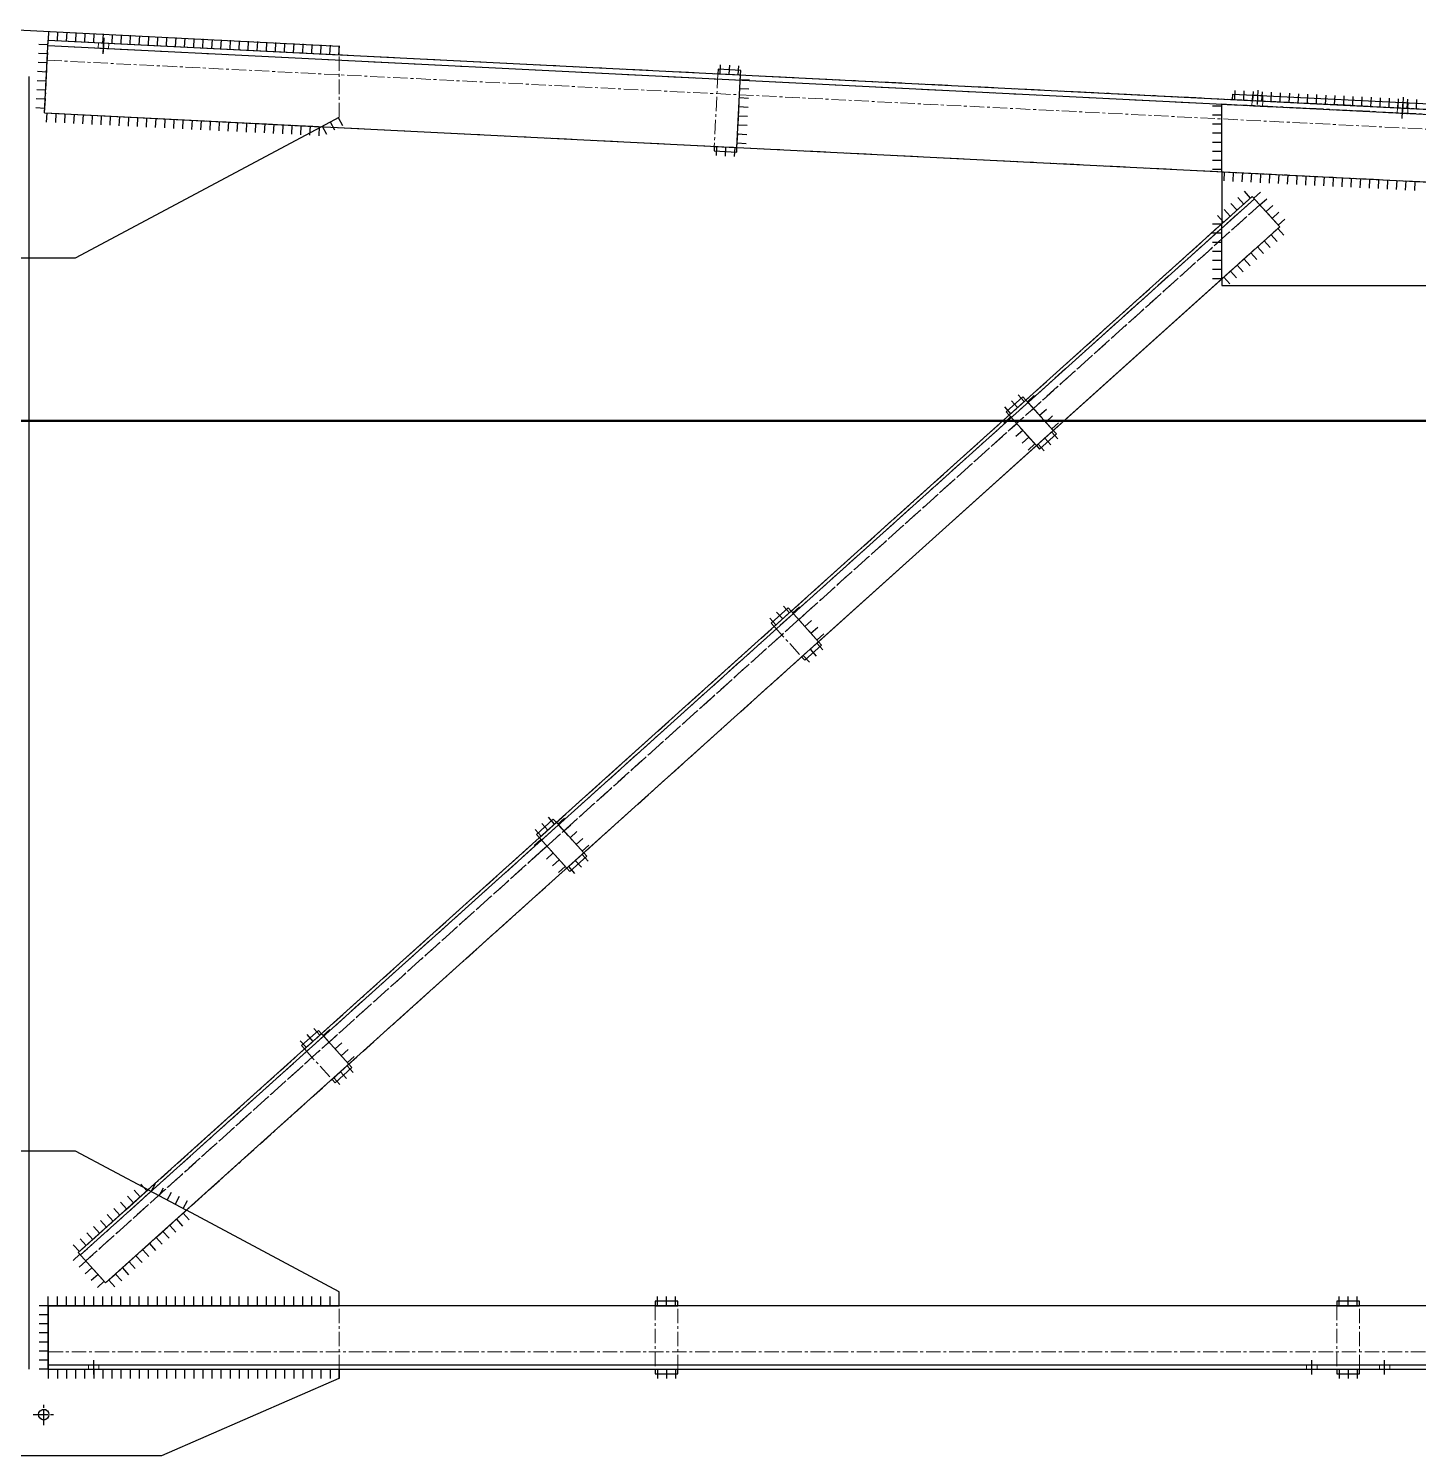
# Model space of a CAD drawing. Header units: millimetres. Extents: x -345369 to 252202, y 74562 to 424723.
# Drawn here: x -5311 to -2253, y 316305 to 319446 of the extents above; entities that cross this region are included whole.
import ezdxf

# ---------------------------------------------------------------- set-up
doc = ezdxf.new("R2010")
doc.units = ezdxf.units.MM
doc.linetypes.add('CENTER', pattern=[50.8, 31.75, -6.35, 6.35, -6.35])
doc.layers.add('Rbcs_EX_Axes', color=7, linetype='Continuous')
doc.layers.add('Rbcs_EX_Profile', color=7, linetype='Continuous')
doc.layers.add('тонкая0.09', color=7, linetype='Continuous', lineweight=9)

msp = doc.modelspace()

# ---------------------------------------------------------------- hatches: boundary and pattern name
at = {"layer": 'Rbcs_EX_Profile'}
msp.add_hatch(color=256, dxfattribs=at).paths.add_polyline_path([(-2662.048512, 319289.421452), (-2666.043522, 319289.621202), (-2661.848762, 319293.416461)], flags=0)

# ---------------------------------------------------------------- linework, layer by layer
at = {"color": 164}
msp.add_line((-5309.184472, 316494.534766), (-5309.184472, 319339.800423), dxfattribs=at)
at = {"layer": 'Rbcs_EX_Axes', "color": 1, "linetype": 'CENTER'}
for p, q in [((-5146.736286, 319390.126461), (-5144.988467, 319425.082826)), ((-5144.988467, 319425.082826), (-5146.736284, 319390.126484)), ((-2605.943599, 319310.145576), (-2607.691416, 319275.18923)), ((-2605.943599, 319310.145576), (-2607.691416, 319275.18923)), ((-2288.68992, 319247.224161), (-2286.942103, 319282.180497)), ((-2288.68992, 319247.224161), (-2286.942103, 319282.180497)), ((-2286.342853, 319294.165499), (-2288.090668, 319259.209193)), ((-5167.41161, 316483.034766), (-5167.41161, 316516.034766)), ((-5167.411565, 316483.034766), (-5167.411565, 316516.034766)), ((-2487.41161, 316483.034766), (-2487.41161, 316516.034766)), ((-2487.41161, 316483.034766), (-2487.41161, 316516.034766)), ((-2327.41161, 316483.034766), (-2327.41161, 316516.034766)), ((-2327.41161, 316483.034766), (-2327.41161, 316516.034766)), ((-5300.41161, 316394.934766), (-5254.41161, 316394.934766)), ((-5277.41161, 316371.934766), (-5277.41161, 316417.934766))]:
    msp.add_line(p, q, dxfattribs=at)
at = {"layer": 'Rbcs_EX_Axes', "color": 1, "linetype": 'CENTER', "lineweight": 9}
for p, q in [((-5269.555802, 319375.841975), (6286.008758, 318798.063747)), ((-2601.876677, 319057.716205), (-5184.823835, 316733.063763)), ((-5184.823835, 316733.063763), (-2601.876677, 319057.716205)), ((6347.58839, 316532.734766), (-5267.41161, 316532.734766))]:
    msp.add_line(p, q, dxfattribs=at)
at = {"layer": 'Rbcs_EX_Profile'}
for p, q in [((-4627.411658, 319406.155122), (-5402.411577, 319445.561893)), ((-5266.988324, 319419.668442), (-5265.989572, 319439.643489)), ((-5247.013277, 319418.66969), (-5246.014525, 319438.644737)), ((-5227.03823, 319417.670937), (-5226.039478, 319437.645984)), ((-5207.063184, 319416.672185), (-5206.064431, 319436.647232)), ((-5187.088137, 319415.673433), (-5186.089384, 319435.64848)), ((-5167.11309, 319414.67468), (-5166.114338, 319434.649727)), ((-5147.138043, 319413.675928), (-5146.139291, 319433.650975)), ((-5267.862917, 319409.69968), (-5287.837964, 319410.698432)), ((-5275.353563, 319259.886829), (-5267.363541, 319419.687202)), ((-5275.35356, 319259.886829), (-5267.363541, 319419.687203)), ((6287.601773, 318829.924009), (-5267.962795, 319407.702107)), ((-5267.363541, 319419.687203), (-4627.41161, 319387.689606)), ((-5267.363541, 319419.687198), (6288.201016, 318841.908975)), ((-5127.162996, 319412.677176), (-5126.164244, 319432.652223)), ((-5107.18795, 319411.678423), (-5106.189197, 319431.65347)), ((-5087.212903, 319410.679671), (-5086.214151, 319430.654718)), ((-5067.237856, 319409.680919), (-5066.239104, 319429.655966)), ((-5047.262809, 319408.682166), (-5046.264057, 319428.657213)), ((-5027.287763, 319407.683414), (-5026.28901, 319427.658461)), ((-5007.312716, 319406.684662), (-5006.313963, 319426.659708)), ((-4987.337669, 319405.685909), (-4986.338917, 319425.660956)), ((-4967.362622, 319404.687157), (-4966.36387, 319424.662204)), ((-4947.387575, 319403.688405), (-4946.388823, 319423.663451)), ((-4927.412529, 319402.689652), (-4926.413776, 319422.664699)), ((-4907.437482, 319401.6909), (-4906.43873, 319421.665947)), ((-4887.462435, 319400.692148), (-4886.463683, 319420.667194)), ((-4867.487388, 319399.693395), (-4866.488636, 319419.668442)), ((-4847.512342, 319398.694643), (-4846.513589, 319418.66969)), ((-4827.537295, 319397.695891), (-4826.538542, 319417.670937)), ((-4807.562248, 319396.697138), (-4806.563496, 319416.672185)), ((-4787.587201, 319395.698386), (-4786.588449, 319415.673433)), ((-4767.612154, 319394.699634), (-4766.613402, 319414.67468)), ((-4747.637108, 319393.700881), (-4746.638355, 319413.675928)), ((-4727.662061, 319392.702129), (-4726.663309, 319412.677176)), ((-4707.687014, 319391.703377), (-4706.688262, 319411.678423)), ((-4687.711967, 319390.704624), (-4686.713215, 319410.679671)), ((-4667.736921, 319389.705872), (-4666.738168, 319409.680919)), ((-4647.761874, 319388.70712), (-4646.763121, 319408.682166)), ((-4627.786827, 319387.708367), (-4626.788075, 319407.683414)), ((-4627.411658, 319387.689608), (-4627.411658, 319406.155122)), ((-5269.860422, 319369.749586), (-5289.835469, 319370.748338)), ((-5268.86167, 319389.724633), (-5288.836716, 319390.723385)), ((-5270.859174, 319349.774539), (-5290.834221, 319350.773292)), ((-3793.704465, 319356.016733), (-3794.203841, 319346.029217)), ((-3794.203841, 319346.029218), (-3744.266224, 319343.532337)), ((-3743.766851, 319353.519852), (-3793.704465, 319356.016733)), ((-3789.210079, 319345.77953), (-3788.211327, 319365.754577)), ((-3769.235033, 319344.780778), (-3768.23628, 319364.755824)), ((-3752.256243, 319183.731963), (-3744.266224, 319343.532337)), ((-3749.259986, 319343.782025), (-3748.261234, 319363.757072)), ((-3744.266224, 319343.532339), (-3743.766851, 319353.519852)), ((-5272.856679, 319309.824446), (-5292.831726, 319310.823198)), ((-5271.857927, 319329.799492), (-5291.832973, 319330.798245)), ((-3745.764353, 319313.569767), (-3725.789306, 319312.571015)), ((-3744.7656, 319333.544814), (-3724.790554, 319332.546061)), ((-2657.054751, 319289.171763), (-2656.055998, 319309.14681)), ((-2637.079704, 319288.173011), (-2636.080952, 319308.148058)), ((-5273.855431, 319289.849399), (-5293.830478, 319290.848151)), ((-3746.763105, 319293.59472), (-3726.788058, 319292.595968)), ((-2685.675034, 319130.402902), (-2685.675034, 319279.689161)), ((-2662.048512, 319289.421452), (-2152.68482, 319263.953267)), ((-2662.048483, 319289.42145), (-2661.44924, 319301.406478)), ((-2661.44924, 319301.406478), (-2152.085594, 319275.938295)), ((-2617.104657, 319287.174259), (-2616.105905, 319307.149306)), ((-2597.12961, 319286.175506), (-2596.130858, 319306.150553)), ((-2577.154564, 319285.176754), (-2576.155811, 319305.151801)), ((-2557.179517, 319284.178002), (-2556.180764, 319304.153049)), ((-2537.20447, 319283.179249), (-2536.205718, 319303.154296)), ((-2517.229423, 319282.180497), (-2516.230671, 319302.155544)), ((-2497.254377, 319281.181745), (-2496.255624, 319301.156792)), ((-2477.27933, 319280.182992), (-2476.280577, 319300.158039)), ((-2457.304283, 319279.18424), (-2456.305531, 319299.159287)), ((-2437.329236, 319278.185488), (-2436.330484, 319298.160535)), ((-2417.354189, 319277.186735), (-2416.355437, 319297.161782)), ((-2397.379143, 319276.187983), (-2396.38039, 319296.16303)), ((-2377.404096, 319275.189231), (-2376.405343, 319295.164277)), ((-2357.429049, 319274.190478), (-2356.430297, 319294.165525)), ((-2337.454002, 319273.191726), (-2336.45525, 319293.166773)), ((-2317.478956, 319272.192974), (-2316.480203, 319292.16802)), ((-2297.503909, 319271.194221), (-2296.505156, 319291.169268)), ((-2277.528862, 319270.195469), (-2276.53011, 319290.170516)), ((-2257.553815, 319269.196717), (-2256.555063, 319289.171763)), ((-5274.854184, 319269.874352), (-5294.82923, 319270.873104)), ((-5275.353563, 319259.886829), (596.588416, 318966.289728)), ((-5275.35356, 319259.886829), (-4666.839692, 319229.461135)), ((-5270.722328, 319259.655267), (-5271.72108, 319239.68022)), ((-5250.747281, 319258.656515), (-5251.746033, 319238.681468)), ((-5230.772234, 319257.657762), (-5231.770986, 319237.682716)), ((-5210.797187, 319256.65901), (-5211.79594, 319236.683963)), ((-5190.822141, 319255.660258), (-5191.820893, 319235.685211)), ((-5170.847094, 319254.661505), (-5171.845846, 319234.686459)), ((-5150.872047, 319253.662753), (-5151.870799, 319233.687706)), ((-5130.897, 319252.664001), (-5131.895753, 319232.688954)), ((-5110.921953, 319251.665248), (-5111.920706, 319231.690202)), ((-5090.946907, 319250.666496), (-5091.945659, 319230.691449)), ((-5070.97186, 319249.667744), (-5071.970612, 319229.692697)), ((-5050.996813, 319248.668991), (-5051.995565, 319228.693945)), ((-5031.021766, 319247.670239), (-5032.020519, 319227.695192)), ((-5011.04672, 319246.671487), (-5012.045472, 319226.69644)), ((-4991.071673, 319245.672734), (-4992.070425, 319225.697688)), ((-4666.839692, 319229.461135), (-4627.41161, 319250.534766)), ((-4629.487018, 319249.425496), (-4620.059472, 319231.786863)), ((-3748.76061, 319253.644627), (-3728.785563, 319252.645874)), ((-3747.761857, 319273.619673), (-3727.786811, 319272.620921)), ((-2685.675034, 319275.046032), (-2705.675034, 319275.046032)), ((-2685.675034, 319255.046032), (-2705.675034, 319255.046032)), ((-5207.411597, 318940.534796), (-4666.839727, 319229.461137)), ((-4971.096626, 319244.673982), (-4972.095378, 319224.698935)), ((-4951.121579, 319243.67523), (-4952.120332, 319223.700183)), ((-4931.146532, 319242.676477), (-4932.145285, 319222.701431)), ((-4911.171486, 319241.677725), (-4912.170238, 319221.702678)), ((-4891.196439, 319240.678973), (-4892.195191, 319220.703926)), ((-4871.221392, 319239.68022), (-4872.220144, 319219.705174)), ((-4851.246345, 319238.681468), (-4852.245098, 319218.706421)), ((-4831.271299, 319237.682716), (-4832.270051, 319217.707669)), ((-4811.296252, 319236.683963), (-4812.295004, 319216.708917)), ((-4791.321205, 319235.685211), (-4792.319957, 319215.710164)), ((-4771.346158, 319234.686459), (-4772.344911, 319214.711412)), ((-4751.371111, 319233.687706), (-4752.369864, 319213.71266)), ((-4731.396065, 319232.688954), (-4732.394817, 319212.713907)), ((-4711.421018, 319231.690202), (-4712.41977, 319211.715155)), ((-4691.445971, 319230.691449), (-4692.444723, 319210.716403)), ((-4671.470924, 319229.692697), (-4672.469677, 319209.71765)), ((-4664.764284, 319230.570405), (-4655.336739, 319212.931772)), ((-4647.125651, 319239.997951), (-4637.698106, 319222.359317)), ((-3750.758114, 319213.694533), (-3730.783068, 319212.695781)), ((-3749.759362, 319233.66958), (-3729.784315, 319232.670828)), ((-2685.675034, 319235.046032), (-2705.675034, 319235.046032)), ((-2685.675034, 319215.046032), (-2705.675034, 319215.046032)), ((-3802.19386, 319186.228844), (-3802.693236, 319176.241331)), ((-3802.19386, 319186.228844), (-3752.256243, 319183.731963)), ((-3797.200098, 319185.979156), (-3798.198851, 319166.004109)), ((-3777.225051, 319184.980403), (-3778.223804, 319165.005357)), ((-3757.250005, 319183.981651), (-3758.248757, 319164.006604)), ((-3752.755572, 319173.744449), (-3752.2562, 319183.731962)), ((-3751.756867, 319193.719486), (-3731.78182, 319192.720734)), ((-2685.675034, 319195.046032), (-2705.675034, 319195.046032)), ((-3802.693233, 319176.241331), (-3752.755619, 319173.744449)), ((-2685.675034, 319175.046032), (-2705.675034, 319175.046032)), ((-2685.675034, 319155.046032), (-2705.675034, 319155.046032)), ((-2685.675034, 319135.046032), (-2705.675034, 319135.046032)), ((-2685.675034, 319130.402902), (-2055.675034, 319098.902902)), ((-2685.674998, 319130.4029), (-2685.674998, 319015.528163)), ((-2680.288259, 319130.133564), (-2681.287011, 319110.158517)), ((-2660.313212, 319129.134811), (-2661.311965, 319109.159765)), ((-2640.338166, 319128.136059), (-2641.336918, 319108.161012)), ((-2620.363119, 319127.137307), (-2621.361871, 319107.16226)), ((-2600.388072, 319126.138554), (-2601.386824, 319106.163508)), ((-2580.413025, 319125.139802), (-2581.411778, 319105.164755)), ((-2560.437978, 319124.14105), (-2561.436731, 319104.166003)), ((-2540.462932, 319123.142297), (-2541.461684, 319103.167251)), ((-2520.487885, 319122.143545), (-2521.486637, 319102.168498)), ((-2500.512838, 319121.144793), (-2501.51159, 319101.169746)), ((-2480.537791, 319120.14604), (-2481.536544, 319100.170994)), ((-2460.562745, 319119.147288), (-2461.561497, 319099.172241)), ((-2440.587698, 319118.148536), (-2441.58645, 319098.173489)), ((-2420.612651, 319117.149783), (-2421.611403, 319097.174737)), ((-2400.637604, 319116.151031), (-2401.636357, 319096.175984)), ((-2380.662557, 319115.152279), (-2381.66131, 319095.177232)), ((-2360.687511, 319114.153526), (-2361.686263, 319094.17848)), ((-2340.712464, 319113.154774), (-2341.711216, 319093.179727)), ((-2320.737417, 319112.156022), (-2321.736169, 319092.180975)), ((-2300.76237, 319111.157269), (-2301.761123, 319091.182222)), ((-2280.787324, 319110.158517), (-2281.786076, 319090.18347)), ((-2260.812277, 319109.159765), (-2261.811029, 319089.184718)), ((-5201.347266, 316751.423141), (-2618.400106, 319076.075571)), ((-5196.664509, 316746.220068), (-2613.717349, 319070.872513)), ((-2685.675034, 319015.528135), (-2618.400106, 319076.075571)), ((-2652.03757, 319045.801853), (-2665.416865, 319060.667736)), ((-2637.171687, 319059.181148), (-2650.550982, 319074.047031)), ((-2622.305804, 319072.560442), (-2635.685099, 319087.426325)), ((-2558.193229, 319009.179096), (-2618.400106, 319076.075572)), ((-2618.400106, 319076.075571), (-2558.19328, 319009.179098)), ((-2615.055282, 319072.3591), (-2600.189399, 319085.738395)), ((-2601.675987, 319057.493217), (-2586.810105, 319070.872512)), ((-2681.769336, 319019.043264), (-2695.14863, 319033.909147)), ((-2666.903453, 319032.422558), (-2680.282747, 319047.288441)), ((-2588.296693, 319042.627334), (-2573.43081, 319056.006629)), ((-2574.917398, 319027.761451), (-2560.051515, 319041.140746)), ((-2561.538104, 319012.895568), (-2546.672221, 319026.274863)), ((-5141.140433, 316684.526504), (-2558.193284, 319009.179128)), ((-2685.675034, 319014.986827), (-2705.675034, 319014.986827)), ((-2685.675034, 318994.986827), (-2705.675034, 318994.986827)), ((-2685.675034, 318894.445519), (-2685.675034, 319015.528135)), ((-2685.675034, 318894.445519), (-2558.19328, 319009.179098)), ((-2562.470625, 319005.329487), (-2549.091331, 318990.463604)), ((-2685.675034, 318974.986827), (-2705.675034, 318974.986827)), ((-2607.068274, 318965.191603), (-2593.688979, 318950.32572)), ((-2592.202391, 318978.570898), (-2578.823096, 318963.705015)), ((-2577.336508, 318991.950192), (-2563.957214, 318977.084309)), ((-5402.411577, 318940.534796), (-5207.411597, 318940.534796)), ((-2685.675034, 318954.986827), (-2705.675034, 318954.986827)), ((-2685.675034, 318934.986827), (-2705.675034, 318934.986827)), ((-2636.80004, 318938.433014), (-2623.420745, 318923.567131)), ((-2621.934157, 318951.812308), (-2608.554862, 318936.946425)), ((-2685.675034, 318914.986827), (-2705.675034, 318914.986827)), ((-2666.531806, 318911.674424), (-2653.152511, 318896.808541)), ((-2651.665923, 318925.053719), (-2638.286628, 318910.187836)), ((-3056.200358, 318560.972735), (-2685.674998, 318894.445561)), ((-2685.675034, 318894.986827), (-2705.675034, 318894.986827)), ((-2685.674998, 318894.445546), (-2685.674998, 318879.689181)), ((-2685.674998, 318879.689181), (-2123.515152, 318879.689181)), ((-2681.397689, 318898.29513), (-2668.018394, 318883.429247)), ((-3123.096833, 318635.302135), (-3160.261533, 318601.853904)), ((-3153.571891, 318594.420964), (-3116.407184, 318627.869201)), ((-3134.989537, 318611.145082), (-3148.368832, 318626.010965)), ((-3120.123654, 318624.524377), (-3133.502949, 318639.39026)), ((-3116.407191, 318627.869197), (-3123.096836, 318635.302135)), ((-3116.407184, 318627.869201), (-3056.200358, 318560.972727)), ((-3113.06236, 318624.15273), (-3098.196477, 318637.532024)), ((-3099.683065, 318609.286847), (-3084.817183, 318622.666142)), ((-3150.227067, 318590.704493), (-3165.09295, 318577.325199)), ((-3149.85542, 318597.765788), (-3163.234715, 318612.631671)), ((-3160.261533, 318601.853904), (-3153.571892, 318594.420967)), ((-3153.571891, 318594.420964), (-3093.365065, 318527.524491)), ((-3086.303771, 318594.420964), (-3071.437888, 318607.800259)), ((-3072.924476, 318579.555081), (-3058.058593, 318592.934376)), ((-3136.847773, 318575.83861), (-3151.713656, 318562.459316)), ((-3123.468478, 318560.972727), (-3138.334361, 318547.593433)), ((-3093.365065, 318527.524491), (-3056.200358, 318560.972727)), ((-3059.916829, 318557.627904), (-3046.537534, 318542.762021)), ((-3059.545182, 318564.689198), (-3044.679299, 318578.068493)), ((-3049.510705, 318553.539787), (-3056.20035, 318560.972725)), ((-3572.789788, 318096.042244), (-3093.365059, 318527.524504)), ((-3110.089183, 318546.106844), (-3124.955066, 318532.72755)), ((-3096.709889, 318531.240962), (-3111.575772, 318517.861667)), ((-3093.36508, 318527.524491), (-3086.675438, 318520.091554)), ((-3089.648594, 318530.869314), (-3076.2693, 318516.003432)), ((-3086.675417, 318520.091554), (-3049.510716, 318553.539787)), ((-3074.782712, 318544.248609), (-3061.403417, 318529.382726)), ((-3666.444852, 318132.835299), (-3679.824147, 318147.701182)), ((-3639.686263, 318170.371647), (-3676.850963, 318136.923413)), ((-3670.161323, 318129.490476), (-3632.996615, 318162.938712)), ((-3651.578969, 318146.214594), (-3664.958264, 318161.080477)), ((-3636.713086, 318159.593888), (-3650.092381, 318174.459771)), ((-3632.996621, 318162.938709), (-3639.686263, 318170.371647)), ((-3632.996615, 318162.938712), (-3572.78979, 318096.042239)), ((-3629.651792, 318159.222241), (-3614.785909, 318172.601536)), ((-3616.272497, 318144.356358), (-3601.406614, 318157.735653)), ((-3676.850963, 318136.923413), (-3670.161321, 318129.490479)), ((-3602.893202, 318129.490476), (-3588.02732, 318142.86977)), ((-3589.513908, 318114.624593), (-3574.648025, 318128.003887)), ((-3609.954497, 318062.594002), (-3572.78979, 318096.042239)), ((-3603.264847, 318055.161065), (-3566.100146, 318088.609299)), ((-3576.50626, 318092.697415), (-3563.126966, 318077.831532)), ((-3576.134613, 318099.75871), (-3561.26873, 318113.138004)), ((-3566.100169, 318088.609299), (-3572.789811, 318096.042236)), ((-3609.954486, 318062.594003), (-3603.264841, 318055.161065)), ((-3606.238026, 318065.938826), (-3592.858731, 318051.072943)), ((-3591.372143, 318079.318121), (-3577.992849, 318064.452238)), ((-4153.302518, 317694.6634), (-4166.681812, 317709.529283)), ((-4146.241223, 317694.291753), (-4131.37534, 317707.671048)), ((-4183.034284, 317667.904811), (-4196.413578, 317682.770694)), ((-4156.275692, 317705.441158), (-4193.440393, 317671.992925)), ((-4186.750754, 317664.559987), (-4149.586047, 317698.008224)), ((-4168.168401, 317681.284105), (-4181.547695, 317696.149988)), ((-4149.586027, 317698.008221), (-4156.275669, 317705.441158)), ((-4149.586047, 317698.008224), (-4089.379221, 317631.11175)), ((-4132.861929, 317679.42587), (-4117.996046, 317692.805165)), ((-4119.482634, 317664.559987), (-4104.616751, 317677.939282)), ((-4183.405931, 317660.843516), (-4198.271814, 317647.464222)), ((-4193.440381, 317671.992925), (-4186.750741, 317664.55999)), ((-4186.750754, 317664.559987), (-4126.543928, 317597.663514)), ((-4170.026636, 317645.977633), (-4184.892519, 317632.598339)), ((-4106.103339, 317649.694104), (-4091.237457, 317663.073399)), ((-4092.724045, 317634.828221), (-4077.858162, 317648.207516)), ((-4156.647341, 317631.11175), (-4171.513224, 317617.732456)), ((-4143.268047, 317616.245868), (-4158.13393, 317602.866573)), ((-4126.543928, 317597.663514), (-4089.379221, 317631.11175)), ((-4119.854288, 317590.230577), (-4082.689576, 317623.678811)), ((-4107.961575, 317614.387632), (-4094.58228, 317599.521749)), ((-4093.095692, 317627.766927), (-4079.716397, 317612.901044)), ((-4082.689576, 317623.678811), (-4089.379218, 317631.111748)), ((-4129.888752, 317601.379985), (-4144.754635, 317588.00069)), ((-4126.54393, 317597.663515), (-4119.854288, 317590.230577)), ((-4122.827458, 317601.008338), (-4109.448163, 317586.142455)), ((-4672.865122, 317240.51067), (-4710.029823, 317207.062436)), ((-4669.891949, 317229.732911), (-4683.271244, 317244.598794)), ((-4666.17548, 317233.077732), (-4672.865122, 317240.51067)), ((-4662.830655, 317229.361264), (-4647.964772, 317242.740559)), ((-4699.623715, 317202.974322), (-4713.00301, 317217.840205)), ((-4710.02983, 317207.062436), (-4703.340184, 317199.629502)), ((-4703.340186, 317199.629499), (-4666.175479, 317233.077735)), ((-4684.757832, 317216.353617), (-4698.137127, 317231.2195)), ((-4666.175479, 317233.077735), (-4605.968653, 317166.181262)), ((-4649.45136, 317214.495381), (-4634.585477, 317227.874676)), ((-4636.072066, 317199.629499), (-4621.206183, 317213.008793)), ((-4622.692771, 317184.763616), (-4607.826888, 317198.14291)), ((-4609.313476, 317169.897733), (-4594.447594, 317183.277027)), ((-4643.13336, 317132.733025), (-4605.968653, 317166.181262)), ((-4636.443717, 317125.300089), (-4599.279006, 317158.748322)), ((-4624.551006, 317149.457144), (-4611.171712, 317134.591261)), ((-4609.685124, 317162.836438), (-4596.305829, 317147.970555)), ((-4599.279029, 317158.748322), (-4605.968668, 317166.181257)), ((-4643.133307, 317132.733026), (-4636.443657, 317125.300089)), ((-4639.416889, 317136.077849), (-4626.037595, 317121.211966)), ((-5207.411597, 316974.934729), (-5402.411577, 316974.934729)), ((-5047.793438, 316889.621575), (-5207.411597, 316974.934729)), ((-5201.347264, 316751.423128), (-5047.793415, 316889.621593)), ((-5050.240925, 316887.418834), (-5063.620219, 316902.284717)), ((-5047.793415, 316889.621593), (-4963.38486, 316844.506675)), ((-5040.866404, 316885.919225), (-5031.438859, 316903.557858)), ((-5023.227771, 316876.491679), (-5013.800226, 316894.130313)), ((-5094.838574, 316847.28095), (-5108.217868, 316862.146833)), ((-5079.972691, 316860.660244), (-5093.351985, 316875.526127)), ((-5065.106808, 316874.039539), (-5078.486102, 316888.905422)), ((-5005.589138, 316867.064134), (-4996.161592, 316884.702767)), ((-4987.950504, 316857.636589), (-4978.522959, 316875.275222)), ((-4970.311871, 316848.209043), (-4960.884325, 316865.847676)), ((-5141.140438, 316684.526655), (-4963.38486, 316844.506675)), ((-5124.570339, 316820.52236), (-5137.949634, 316835.388243)), ((-5109.704457, 316833.901655), (-5123.083751, 316848.767538)), ((-4970.500293, 316838.102786), (-4957.120998, 316823.236903)), ((-4627.411658, 316664.934762), (-4963.384879, 316844.506656)), ((-5169.167988, 316780.384477), (-5182.547283, 316795.250359)), ((-5154.302105, 316793.763771), (-5167.6814, 316808.629654)), ((-5139.436222, 316807.143066), (-5152.815517, 316822.008949)), ((-5015.097942, 316797.964902), (-5001.718647, 316783.099019)), ((-5000.232059, 316811.344196), (-4986.852764, 316796.478314)), ((-4985.366176, 316824.723491), (-4971.986881, 316809.857608)), ((-5198.899754, 316753.625887), (-5212.279049, 316768.49177)), ((-5184.033871, 316767.005182), (-5197.413166, 316781.871065)), ((-5044.829708, 316771.206313), (-5031.450413, 316756.34043)), ((-5029.963825, 316784.585607), (-5016.58453, 316769.719724)), ((-5198.00244, 316747.706658), (-5212.868323, 316734.327363)), ((-5141.140433, 316684.526655), (-5201.347266, 316751.423127)), ((-5201.347264, 316751.423128), (-5141.140438, 316684.526655)), ((-5184.623146, 316732.840775), (-5199.489029, 316719.46148)), ((-5074.561474, 316744.447723), (-5061.182179, 316729.58184)), ((-5059.695591, 316757.827018), (-5046.316296, 316742.961135)), ((-5171.243851, 316717.974892), (-5186.109734, 316704.595597)), ((-5157.864556, 316703.109009), (-5172.730439, 316689.729714)), ((-5119.159122, 316704.309839), (-5105.779828, 316689.443957)), ((-5104.293239, 316717.689134), (-5090.913945, 316702.823251)), ((-5089.427356, 316731.068429), (-5076.048062, 316716.202546)), ((-5144.485262, 316688.243126), (-5159.351145, 316674.863831)), ((-5134.025005, 316690.930545), (-5120.645711, 316676.064662)), ((-5267.41161, 316634.534766), (-5267.41161, 316654.534766)), ((-5247.41161, 316634.534766), (-5247.41161, 316654.534766)), ((-5227.41161, 316634.534766), (-5227.41161, 316654.534766)), ((-5207.41161, 316634.534766), (-5207.41161, 316654.534766)), ((-5187.41161, 316634.534766), (-5187.41161, 316654.534766)), ((-5167.41161, 316634.534766), (-5167.41161, 316654.534766)), ((-5147.41161, 316634.534766), (-5147.41161, 316654.534766)), ((-5127.41161, 316634.534766), (-5127.41161, 316654.534766)), ((-5107.41161, 316634.534766), (-5107.41161, 316654.534766)), ((-5087.41161, 316634.534766), (-5087.41161, 316654.534766)), ((-5067.41161, 316634.534766), (-5067.41161, 316654.534766)), ((-5047.41161, 316634.534766), (-5047.41161, 316654.534766)), ((-5027.41161, 316634.534766), (-5027.41161, 316654.534766)), ((-5007.41161, 316634.534766), (-5007.41161, 316654.534766)), ((-4987.41161, 316634.534766), (-4987.41161, 316654.534766)), ((-4967.41161, 316634.534766), (-4967.41161, 316654.534766)), ((-4947.41161, 316634.534766), (-4947.41161, 316654.534766)), ((-4927.41161, 316634.534766), (-4927.41161, 316654.534766)), ((-4907.41161, 316634.534766), (-4907.41161, 316654.534766)), ((-4887.41161, 316634.534766), (-4887.41161, 316654.534766)), ((-4867.41161, 316634.534766), (-4867.41161, 316654.534766)), ((-4847.41161, 316634.534766), (-4847.41161, 316654.534766)), ((-4827.41161, 316634.534766), (-4827.41161, 316654.534766)), ((-4807.41161, 316634.534766), (-4807.41161, 316654.534766)), ((-4787.41161, 316634.534766), (-4787.41161, 316654.534766)), ((-4767.41161, 316634.534766), (-4767.41161, 316654.534766)), ((-4747.41161, 316634.534766), (-4747.41161, 316654.534766)), ((-4727.41161, 316634.534766), (-4727.41161, 316654.534766)), ((-4707.41161, 316634.534766), (-4707.41161, 316654.534766)), ((-4687.41161, 316634.534766), (-4687.41161, 316654.534766)), ((-4667.41161, 316634.534766), (-4667.41161, 316654.534766)), ((-4647.41161, 316634.534766), (-4647.41161, 316654.534766)), ((-4627.411658, 316634.534764), (-4627.411658, 316664.93476)), ((-4627.41161, 316634.534766), (-4627.41161, 316654.534766)), ((-3882.411611, 316644.534758), (-3932.411611, 316644.534758)), ((-3932.411611, 316644.534758), (-3932.411611, 316634.534764)), ((-3927.41161, 316634.534766), (-3927.41161, 316654.534766)), ((-3907.41161, 316634.534766), (-3907.41161, 316654.534766)), ((-3887.41161, 316634.534766), (-3887.41161, 316654.534766)), ((-3882.411611, 316634.534764), (-3882.411611, 316644.534758)), ((-2382.411607, 316644.534758), (-2432.411607, 316644.534758)), ((-2432.411607, 316644.534758), (-2432.411607, 316634.534764)), ((-2427.41161, 316634.534766), (-2427.41161, 316654.534766)), ((-2407.41161, 316634.534766), (-2407.41161, 316654.534766)), ((-2387.41161, 316634.534766), (-2387.41161, 316654.534766)), ((-2382.411607, 316634.534764), (-2382.411607, 316644.534758)), ((-5267.41161, 316634.534766), (-5287.41161, 316634.534766)), ((-5267.41161, 316614.534766), (-5287.41161, 316614.534766)), ((-5267.41161, 316494.534766), (-5267.41161, 316634.534766)), ((-5267.41161, 316634.534766), (-4627.41161, 316634.534766)), ((-5267.411606, 316634.534764), (-5267.411606, 316494.534766)), ((6347.588385, 316634.534764), (-5267.411606, 316634.534764)), ((-3932.41161, 316634.534766), (-3882.41161, 316634.534766)), ((-2432.41161, 316634.534766), (-2382.41161, 316634.534766)), ((-5267.41161, 316594.534766), (-5287.41161, 316594.534766)), ((-5267.41161, 316574.534766), (-5287.41161, 316574.534766)), ((-5267.41161, 316554.534766), (-5287.41161, 316554.534766)), ((-5267.41161, 316534.534766), (-5287.41161, 316534.534766)), ((-5267.41161, 316514.534766), (-5287.41161, 316514.534766)), ((-5267.41161, 316494.534766), (-5287.41161, 316494.534766)), ((-5267.41161, 316494.534766), (-4627.41161, 316494.534766)), ((-5267.41161, 316494.534766), (-5267.41161, 316474.534766)), ((-5267.411606, 316504.534766), (6347.588385, 316504.534766)), ((-5267.411606, 316494.534766), (6347.588385, 316494.534766)), ((-5247.41161, 316494.534766), (-5247.41161, 316474.534766)), ((-5227.41161, 316494.534766), (-5227.41161, 316474.534766)), ((-5207.41161, 316494.534766), (-5207.41161, 316474.534766)), ((-5187.41161, 316494.534766), (-5187.41161, 316474.534766)), ((-5167.41161, 316494.534766), (-5167.41161, 316474.534766)), ((-5147.41161, 316494.534766), (-5147.41161, 316474.534766)), ((-5127.41161, 316494.534766), (-5127.41161, 316474.534766)), ((-5107.41161, 316494.534766), (-5107.41161, 316474.534766)), ((-5087.41161, 316494.534766), (-5087.41161, 316474.534766)), ((-5067.41161, 316494.534766), (-5067.41161, 316474.534766)), ((-5047.41161, 316494.534766), (-5047.41161, 316474.534766)), ((-5027.41161, 316494.534766), (-5027.41161, 316474.534766)), ((-5007.41161, 316494.534766), (-5007.41161, 316474.534766)), ((-4987.41161, 316494.534766), (-4987.41161, 316474.534766)), ((-4967.41161, 316494.534766), (-4967.41161, 316474.534766)), ((-4947.41161, 316494.534766), (-4947.41161, 316474.534766)), ((-4927.41161, 316494.534766), (-4927.41161, 316474.534766)), ((-4907.41161, 316494.534766), (-4907.41161, 316474.534766)), ((-4887.41161, 316494.534766), (-4887.41161, 316474.534766)), ((-4867.41161, 316494.534766), (-4867.41161, 316474.534766)), ((-4847.41161, 316494.534766), (-4847.41161, 316474.534766)), ((-4827.41161, 316494.534766), (-4827.41161, 316474.534766)), ((-4807.41161, 316494.534766), (-4807.41161, 316474.534766)), ((-4787.41161, 316494.534766), (-4787.41161, 316474.534766)), ((-4767.41161, 316494.534766), (-4767.41161, 316474.534766)), ((-4747.41161, 316494.534766), (-4747.41161, 316474.534766)), ((-4727.41161, 316494.534766), (-4727.41161, 316474.534766)), ((-4707.41161, 316494.534766), (-4707.41161, 316474.534766)), ((-4687.41161, 316494.534766), (-4687.41161, 316474.534766)), ((-4667.41161, 316494.534766), (-4667.41161, 316474.534766)), ((-4647.41161, 316494.534766), (-4647.41161, 316474.534766)), ((-4627.411658, 316474.934779), (-4627.411658, 316494.534766)), ((-4627.41161, 316494.534766), (-4627.41161, 316474.534766)), ((-3932.411611, 316494.534766), (-3932.411611, 316484.534773)), ((-3932.411611, 316484.534773), (-3882.411611, 316484.534773)), ((-3932.41161, 316494.534766), (-3882.41161, 316494.534766)), ((-3927.41161, 316494.534766), (-3927.41161, 316474.534766)), ((-3907.41161, 316494.534766), (-3907.41161, 316474.534766)), ((-3887.41161, 316494.534766), (-3887.41161, 316474.534766)), ((-3882.411611, 316484.534773), (-3882.411611, 316494.534766)), ((-2432.41161, 316494.534766), (-2382.41161, 316494.534766)), ((-2432.411607, 316494.534766), (-2432.411607, 316484.534773)), ((-2432.411607, 316484.534773), (-2382.411607, 316484.534773)), ((-2427.41161, 316494.534766), (-2427.41161, 316474.534766)), ((-2407.41161, 316494.534766), (-2407.41161, 316474.534766)), ((-2387.41161, 316494.534766), (-2387.41161, 316474.534766)), ((-2382.411607, 316484.534773), (-2382.411607, 316494.534766)), ((-5017.411617, 316304.934796), (-4627.411658, 316474.934779)), ((-5402.411577, 316304.934796), (-5017.411617, 316304.934796))]:
    msp.add_line(p, q, dxfattribs=at)
at = {"layer": 'Rbcs_EX_Profile', "color": 1, "linetype": 'CENTER', "lineweight": 9}
for p, q in [((-5275.353598, 319259.886829), (-5267.363541, 319419.687202)), ((6287.601773, 318829.923949), (-5267.962795, 319407.702174)), ((-5170.124458, 319402.806368), (-5267.962792, 319407.702174)), ((6288.201016, 318841.9076), (-5267.363541, 319419.692484)), ((-5157.048402, 319414.171444), (-5157.647656, 319402.186418)), ((-5157.048402, 319414.171444), (-5157.647656, 319402.186418)), ((-5157.647656, 319402.184427), (-5134.676346, 319401.035869)), ((-5134.676346, 319401.037854), (-5134.077103, 319413.022879)), ((-5134.676346, 319401.037854), (-5134.077103, 319413.022879)), ((-4627.411658, 319250.534764), (-4627.411658, 319387.689608)), ((-3794.203841, 319346.029217), (-3802.19386, 319186.228844)), ((-3752.2562, 319183.731962), (-3744.266224, 319343.532339)), ((-2055.675069, 319248.18909), (-2685.674998, 319279.689148)), ((-2685.674998, 319279.68914), (-2685.674998, 319130.4029)), ((-2662.048483, 319289.42145), (-2152.684848, 319263.953267)), ((-2618.602783, 319287.249163), (-2619.202037, 319275.264138)), ((-2618.602783, 319287.249163), (-2619.202037, 319275.264138)), ((-2618.003518, 319299.234192), (-2618.602761, 319287.249166)), ((-2618.003518, 319299.234192), (-2618.602761, 319287.249166)), ((-2595.631484, 319286.100633), (-2618.602761, 319287.249199)), ((-2595.631484, 319286.100583), (-2618.602761, 319287.249145)), ((-2610.418927, 319286.839973), (-2611.512494, 319286.894649)), ((-2596.230738, 319274.115573), (-2595.631484, 319286.100599)), ((-2596.230738, 319274.115573), (-2595.631484, 319286.100599)), ((-2595.631462, 319286.100599), (-2595.032208, 319298.085628)), ((-2595.631462, 319286.100599), (-2595.032208, 319298.085628)), ((-2363.666625, 319274.844935), (-2461.504959, 319279.740742)), ((-2298.402793, 319283.254156), (-2299.002047, 319271.26913)), ((-2298.402793, 319283.254156), (-2299.002047, 319271.26913)), ((-2276.030749, 319270.120563), (-2275.431494, 319282.105589)), ((-2276.030749, 319270.120563), (-2275.431494, 319282.105589)), ((-5275.353563, 319259.886808), (6280.211005, 318682.108633)), ((-4666.839727, 319229.461137), (-4627.411658, 319250.534761)), ((-2299.002036, 319271.269127), (-2299.60129, 319259.284099)), ((-2299.002036, 319271.269127), (-2299.60129, 319259.284102)), ((-2276.030749, 319270.120562), (-2299.002047, 319271.269129)), ((-2298.439189, 319271.241709), (-2299.002036, 319271.26985)), ((-2299.002036, 319271.269129), (-2276.030738, 319270.120563)), ((-2276.030749, 319270.120564), (-2299.002036, 319271.269127)), ((-2276.629981, 319258.135534), (-2276.030738, 319270.120563)), ((-2276.629981, 319258.135534), (-2276.030738, 319270.120563)), ((-2618.400106, 319076.07555), (-5201.347266, 316751.423228)), ((-2613.717349, 319070.872513), (-5196.664509, 316746.220068)), ((-2618.400101, 319076.075572), (-2558.193284, 319009.179096)), ((-2685.674998, 319015.528163), (-2685.674998, 318894.445546)), ((-2685.674998, 318894.445561), (-2558.193284, 319009.179105)), ((-3056.20035, 318560.972725), (-3116.407191, 318627.869197)), ((-3153.571892, 318594.420967), (-3093.36508, 318527.524491)), ((-3093.365059, 318527.524504), (-3056.200358, 318560.972735)), ((-3572.789811, 318096.042236), (-3632.996621, 318162.938709)), ((-3670.161321, 318129.490479), (-3609.954486, 318062.594003)), ((-5141.140433, 316684.526651), (-3572.789788, 318096.042244)), ((-4089.379218, 317631.111748), (-4149.586027, 317698.008221)), ((-4186.750741, 317664.55999), (-4126.54393, 317597.663515)), ((-4605.968668, 317166.181257), (-4666.17548, 317233.077732)), ((-4703.340184, 317199.629502), (-4643.133307, 317132.733026)), ((-4963.384879, 316844.506656), (-5047.793438, 316889.621575)), ((-5201.347266, 316751.423127), (-5141.140425, 316684.526655)), ((-5267.411606, 316634.534764), (-5267.411606, 316494.534766)), ((-5267.411606, 316634.534764), (6347.588385, 316634.534764)), ((-4627.411658, 316494.534766), (-4627.411658, 316634.534764)), ((-3932.411611, 316634.534764), (-3932.411611, 316494.534766)), ((-3882.411611, 316494.534766), (-3882.411611, 316634.534764)), ((-2432.411607, 316634.534764), (-2432.411607, 316494.534766)), ((-2382.411607, 316494.534766), (-2382.411607, 316634.534764)), ((-5267.411606, 316504.534766), (6347.588385, 316504.534766)), ((-5267.411606, 316494.534766), (6347.588385, 316494.534766)), ((-5178.911614, 316504.534766), (-5178.911614, 316494.534766)), ((-5155.911608, 316504.534766), (-5178.91161, 316504.534766)), ((-5178.91161, 316494.534766), (-5155.911608, 316494.534766)), ((-5178.91156, 316504.534766), (-5178.91156, 316494.534766)), ((-5155.911568, 316504.534766), (-5178.911541, 316504.534766)), ((-5178.911541, 316494.534766), (-5155.911568, 316494.534766)), ((-5155.911609, 316494.534766), (-5155.911609, 316504.534766)), ((-5155.911565, 316494.534766), (-5155.911565, 316504.534766)), ((-2498.911615, 316504.534766), (-2498.911615, 316494.534766)), ((-2498.911615, 316504.534766), (-2498.911615, 316494.534766)), ((-2475.911608, 316504.534766), (-2498.91161, 316504.534766)), ((-2475.911608, 316504.534766), (-2498.91161, 316504.534766)), ((-2498.91161, 316494.534766), (-2475.911608, 316494.534766)), ((-2498.91161, 316494.534766), (-2475.911608, 316494.534766)), ((-2475.911609, 316494.534766), (-2475.911609, 316504.534766)), ((-2475.911609, 316494.534766), (-2475.911609, 316504.534766)), ((-2338.911606, 316504.534766), (-2338.911606, 316494.534766)), ((-2338.911606, 316504.534766), (-2338.911606, 316494.534766)), ((-2315.911614, 316504.534766), (-2338.911587, 316504.534766)), ((-2315.911614, 316504.534766), (-2338.911587, 316504.534766)), ((-2338.911587, 316494.534766), (-2315.911614, 316494.534766)), ((-2338.911587, 316494.534766), (-2315.911614, 316494.534766)), ((-2315.911611, 316494.534766), (-2315.911611, 316504.534766)), ((-2315.911611, 316494.534766), (-2315.911611, 316504.534766))]:
    msp.add_line(p, q, dxfattribs=at)
at = {"layer": 'Rbcs_EX_Profile', "color": 1, "linetype": 'CENTER', "lineweight": 9, "extrusion": (0.049939, 0.998752, 1.02669e-06)}
msp.add_circle((21090.280247, -0.327252, 318746.094694), 11.500003, dxfattribs=at)
at = {"layer": 'Rbcs_EX_Profile', "color": 1, "linetype": 'CENTER', "lineweight": 9, "extrusion": (-0.049939, -0.998752, 7.60717e-07)}
msp.add_circle((-21090.223615, 0.242485, -318758.098475), 11.499996, dxfattribs=at)
msp.add_circle((-21090.223615, 0.242485, -318758.098475), 11.499996, dxfattribs=at)
at = {"layer": 'Rbcs_EX_Profile', "color": 1, "linetype": 'CENTER', "lineweight": 9, "extrusion": (-0.049939, -0.998752, 1.02669e-06)}
for centre, radius in [((-18548.663565, 0.327277, -318770.097788), 11.500004), ((-18548.663565, 0.327277, -318770.097788), 11.500004), ((-18228.663586, 0.327277, -318770.098134), 11.499986), ((-18228.663586, 0.327277, -318770.098134), 11.499986)]:
    msp.add_circle(centre, radius, dxfattribs=at)
at = {"layer": 'Rbcs_EX_Profile', "color": 1, "linetype": 'CENTER', "lineweight": 9, "extrusion": (0.049939, 0.998752, 7.60717e-07)}
msp.add_circle((18548.606919, -0.242476, 318746.101085), 11.500009, dxfattribs=at)
at = {"layer": 'Rbcs_EX_Profile', "color": 1, "linetype": 'CENTER', "lineweight": 9, "extrusion": (0.049937, 0.998752, 8.1513e-08)}
msp.add_circle((18228.212673, -0.025982, 318746.123941), 11.500004, dxfattribs=at)
msp.add_circle((18228.212673, -0.025982, 318746.123941), 11.500004, dxfattribs=at)
at = {"layer": 'Rbcs_EX_Profile'}
msp.add_circle((-5277.411597, 316394.934789), 11.500008, dxfattribs=at)
at = {"layer": 'Rbcs_EX_Profile', "color": 1, "linetype": 'CENTER', "lineweight": 9}
msp.add_circle((-5277.411597, 316394.934789), 11.500008, dxfattribs=at)
at = {"layer": 'тонкая0.09', "lineweight": 50}
msp.add_line((-17192.411519, 318581.984779), (6387.588365, 318581.984779), dxfattribs=at)

doc.saveas('drawing.dxf')
